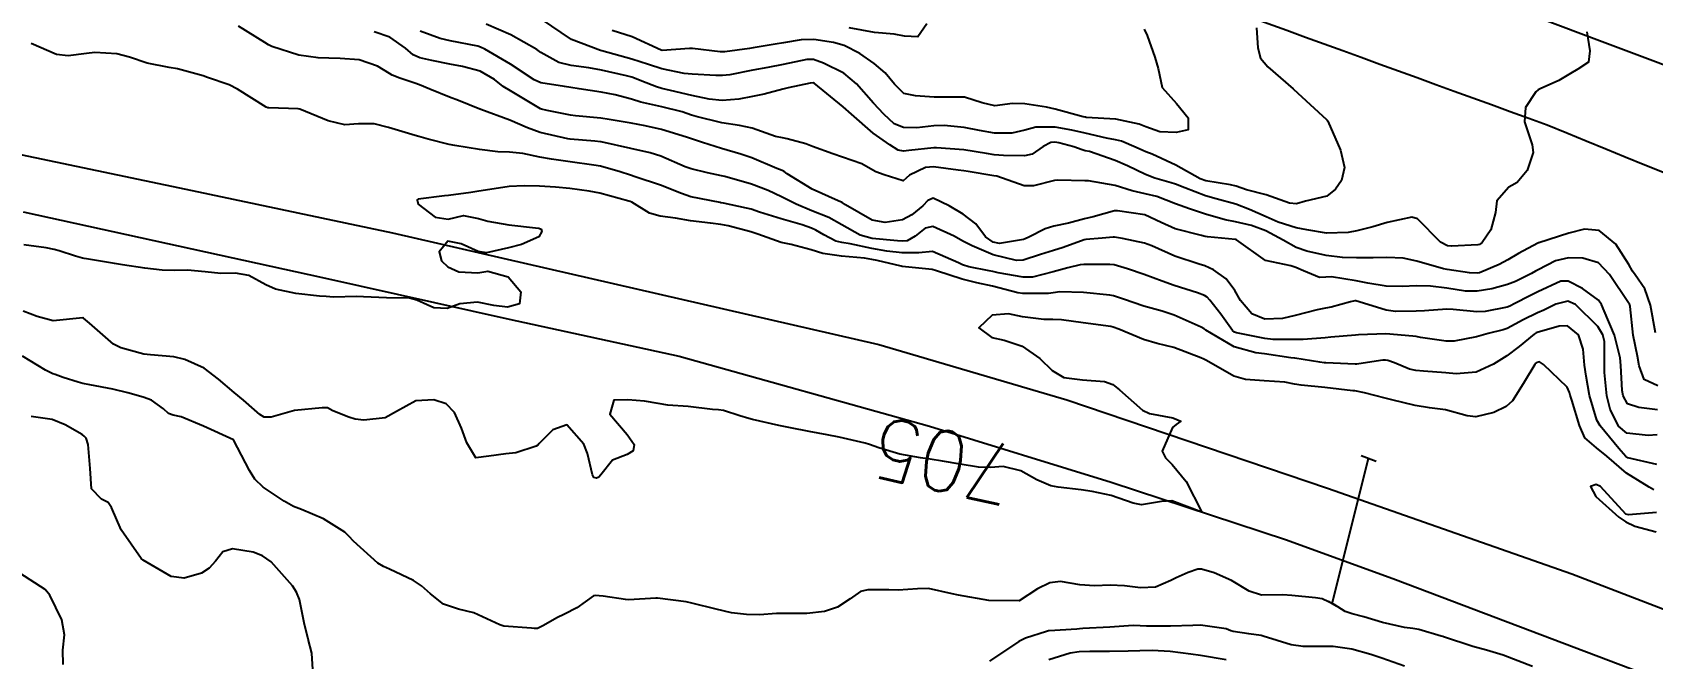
# Model space of a CAD drawing. Header units: metres. Extents: x 292545 to 299085, y 7450245 to 7463078.
# Drawn here: x 292747.6 to 292854.6, y 7462813.8 to 7462855.1 of the extents above; entities that cross this region are included whole.
import ezdxf
from ezdxf.enums import TextEntityAlignment as Align

# ---------------------------------------------------------------- set-up
doc = ezdxf.new("R2010")
doc.units = ezdxf.units.M
for name, color, linetype in [('Cotas', 45, 'Continuous'), ('Curvas de Nivel 1m', 11, 'Continuous'), ('Curvas de Nivel 5m', 15, 'Continuous'), ('Linha Férrea', 20, 'Continuous'), ('Pórtico', 62, 'Continuous'), ('Vias Primárias', 230, 'Continuous')]:
    doc.layers.add(name, color=color, linetype=linetype)
doc.styles.add('Style-STANDARD', font='STANDARD.shx')

msp = doc.modelspace()

# ---------------------------------------------------------------- linework, layer by layer
at = {"layer": 'Curvas de Nivel 1m', "flags": 128}
for points, elevation in [([(292828.47, 7462855.44), (292828.56, 7462854.11), (292828.74, 7462853.43), (292829.23, 7462852.87), (292830.89, 7462851.41), (292831.21, 7462851.13), (292833.1, 7462849.38), (292833.14, 7462849.34), (292833.18, 7462849.28), (292834.03, 7462847.37), (292834.29, 7462846.23), (292834.1, 7462845.37), (292833.7, 7462844.8), (292833.12, 7462844.32), (292831.71, 7462843.99), (292831.12, 7462843.83), (292830.66, 7462843.87), (292829.12, 7462844.41), (292827.82, 7462844.75), (292827.13, 7462844.98), (292826.76, 7462845.08), (292825.13, 7462845.34), (292824.76, 7462845.48), (292823.15, 7462846.38), (292821.58, 7462847.09), (292821.16, 7462847.26), (292820.97, 7462847.34), (292820.54, 7462847.53), (292819.57, 7462847.95), (292819.17, 7462848.05), (292818.57, 7462848.15), (292817.17, 7462848.48), (292816.29, 7462848.69), (292815.18, 7462848.89), (292813.91, 7462848.88), (292813.17, 7462848.69), (292812.32, 7462848.48), (292811.17, 7462848.49), (292810.18, 7462848.67), (292809.17, 7462848.87), (292807.86, 7462849), (292807.18, 7462848.97), (292806.04, 7462848.83), (292805.17, 7462848.85), (292804.56, 7462849.11), (292803.86, 7462849.73), (292803.19, 7462850.47), (292802.06, 7462851.75), (292801.22, 7462852.44), (292799.89, 7462853.11), (292799.23, 7462853.34), (292798.78, 7462853.34), (292797.22, 7462853.01), (292796.22, 7462852.82), (292795.22, 7462852.64), (292793.7, 7462852.34), (292793.22, 7462852.29), (292792.78, 7462852.3), (292791.22, 7462852.37), (292790.68, 7462852.42), (292789.22, 7462852.73), (292788.32, 7462853.01), (292787.23, 7462853.38), (292785.25, 7462853.93), (292785.17, 7462853.95), (292783.24, 7462854.66), (292781.26, 7462856)], 712), ([(292854.96, 7462830.23), (292853.72, 7462830.38), (292852.97, 7462830.63), (292852.69, 7462831.15), (292852.63, 7462831.5), (292852.53, 7462833.15), (292852.48, 7462833.67), (292852.11, 7462835.16), (292851.43, 7462836.77), (292851.25, 7462837.17), (292851.05, 7462837.47), (292850.01, 7462838.23), (292849.06, 7462838.72), (292848.57, 7462838.71), (292847.05, 7462838.01), (292846.52, 7462837.75), (292845.53, 7462837.24), (292845.21, 7462837.07), (292845.04, 7462837), (292843.58, 7462836.72), (292843.03, 7462836.69), (292841.46, 7462836.86), (292841.04, 7462836.87), (292839.58, 7462836.76), (292839.03, 7462836.74), (292837.65, 7462836.71), (292837.03, 7462836.8), (292835.25, 7462837.36), (292835.04, 7462837.42), (292834.97, 7462837.43), (292834.69, 7462837.36), (292833.41, 7462837), (292833.04, 7462836.93), (292832.48, 7462836.83), (292831.03, 7462836.46), (292830.19, 7462836.26), (292829.03, 7462836.22), (292828.16, 7462836.57), (292827.42, 7462837.45), (292827.05, 7462838.11), (292826.48, 7462838.88), (292825.64, 7462839.47), (292825.07, 7462839.74), (292824.7, 7462839.85), (292823.08, 7462840.38), (292821.56, 7462841.05), (292821.09, 7462841.22), (292819.62, 7462841.54), (292819.09, 7462841.62), (292819.02, 7462841.62), (292818.29, 7462841.56), (292817.2, 7462841.46), (292817.09, 7462841.44), (292815.72, 7462840.95), (292815.08, 7462840.75), (292814.21, 7462840.47), (292813.07, 7462840.11), (292812.62, 7462840.08), (292811.08, 7462840.45), (292809.7, 7462841.05), (292809.09, 7462841.35), (292808.51, 7462841.68), (292807.1, 7462842.33), (292806.59, 7462842.21), (292805.94, 7462841.7), (292805.41, 7462841.39), (292805.09, 7462841.36), (292804.77, 7462841.39), (292803.09, 7462841.54), (292802.31, 7462841.75), (292801.1, 7462842.44), (292800.24, 7462842.91), (292799.11, 7462843.36), (292798.07, 7462843.8), (292797.12, 7462844.29), (292796.24, 7462844.7), (292795.13, 7462845.11), (292793.38, 7462845.62), (292793.14, 7462845.68), (292792.23, 7462845.87), (292791.15, 7462846.13), (292790.76, 7462846.27), (292789.15, 7462846.96), (292788.43, 7462847.19), (292787.16, 7462847.47), (292785.2, 7462847.91), (292785.16, 7462847.92), (292784.78, 7462847.95), (292783.16, 7462848.1), (292783.01, 7462848.12), (292781.17, 7462848.53), (292780.34, 7462848.84), (292779.18, 7462849.34), (292777.25, 7462850.05), (292777.21, 7462850.07), (292777.19, 7462850.07), (292775.78, 7462850.64), (292775.2, 7462850.86), (292773.89, 7462851.4), (292773.21, 7462851.67), (292772.89, 7462851.78), (292771.91, 7462852.11), (292771.41, 7462852.31), (292771.22, 7462852.42), (292770.44, 7462852.91), (292769.22, 7462853.33), (292767.97, 7462853.41), (292767.23, 7462853.43), (292766.52, 7462853.46), (292765.23, 7462853.63), (292763.45, 7462854.21), (292763.23, 7462854.31), (292762.99, 7462854.46), (292761.25, 7462855.54)], 708), ([(292854.98, 7462831.82), (292854.08, 7462832.23), (292853.75, 7462833.14), (292853.63, 7462833.77), (292853.34, 7462835.15), (292853.14, 7462837.05), (292853.13, 7462837.15), (292853.1, 7462837.21), (292853.04, 7462837.3), (292851.78, 7462839.16), (292851.07, 7462839.92), (292850.02, 7462840.24), (292849.08, 7462840.26), (292848.21, 7462840.07), (292847.07, 7462839.47), (292846.91, 7462839.38), (292846.63, 7462839.22), (292845.59, 7462838.7), (292845.06, 7462838.49), (292844.01, 7462838.22), (292843.05, 7462838.05), (292842.27, 7462838.06), (292841.05, 7462838.25), (292839.96, 7462838.4), (292839.05, 7462838.41), (292838.09, 7462838.37), (292837.05, 7462838.4), (292835.82, 7462838.59), (292835.06, 7462838.75), (292833.43, 7462839.01), (292833.06, 7462838.99), (292832.63, 7462838.96), (292831.58, 7462839.4), (292831.07, 7462839.63), (292830.74, 7462839.74), (292829.07, 7462840.08), (292827.16, 7462841.45), (292827.09, 7462841.47), (292825.25, 7462841.64), (292825.09, 7462841.67), (292824.84, 7462841.74), (292823.1, 7462842.17), (292822.19, 7462842.6), (292821.11, 7462843.1), (292819.29, 7462843.37), (292819.11, 7462843.35), (292817.7, 7462842.97), (292817.11, 7462842.83), (292816.07, 7462842.55), (292815.1, 7462842.34), (292814.52, 7462842.18), (292813.45, 7462841.62), (292813.2, 7462841.51), (292813.09, 7462841.48), (292811.51, 7462841.21), (292811.09, 7462841.29), (292810.58, 7462841.65), (292809.94, 7462842.5), (292809.11, 7462843.15), (292808.19, 7462843.68), (292807.12, 7462844.19), (292806.77, 7462844.05), (292806.45, 7462843.7), (292805.72, 7462843.09), (292805.1, 7462842.76), (292803.95, 7462842.58), (292803.1, 7462842.75), (292801.34, 7462843.76), (292801.12, 7462843.91), (292800.86, 7462844.02), (292799.13, 7462844.8), (292797.48, 7462845.81), (292797.29, 7462845.95), (292797.15, 7462846.02), (292796.81, 7462846.15), (292795.15, 7462846.85), (292794.42, 7462847.1), (292793.16, 7462847.47), (292791.89, 7462847.87), (292791.17, 7462848.11), (292790.84, 7462848.22), (292789.18, 7462848.72), (292788.12, 7462848.98), (292787.18, 7462849.15), (292785.74, 7462849.39), (292785.19, 7462849.47), (292783.52, 7462849.63), (292783.19, 7462849.67), (292781.63, 7462849.99), (292781.26, 7462850.07), (292781.19, 7462850.1), (292780.97, 7462850.22), (292779.21, 7462851.27), (292778.74, 7462851.56), (292778.17, 7462852.03), (292777.22, 7462852.57), (292776.05, 7462852.89), (292775.22, 7462853.04), (292774.02, 7462853.29), (292773.23, 7462853.45), (292772.78, 7462853.65), (292772.29, 7462854.1), (292771.24, 7462854.83), (292770.21, 7462855.17)], 709), ([(292850.28, 7462855.18), (292850.49, 7462853.93), (292850.4, 7462853.18), (292849.7, 7462852.71), (292849.22, 7462852.43), (292848.45, 7462851.96), (292847.21, 7462851.41), (292847.08, 7462851.35), (292846.92, 7462851.22), (292846.23, 7462850.19), (292846.18, 7462849.23), (292846.67, 7462847.72), (292846.75, 7462847.22), (292846.35, 7462846.02), (292845.7, 7462845.23), (292845.34, 7462845.03), (292845.13, 7462844.92), (292844.34, 7462844.03), (292844.25, 7462843.25), (292843.96, 7462842.11), (292843.38, 7462841.27), (292843.21, 7462841.15), (292843.09, 7462841.12), (292841.35, 7462841.02), (292841.09, 7462841.06), (292840.63, 7462841.29), (292839.11, 7462842.83), (292838.74, 7462842.94), (292837.11, 7462842.58), (292836.15, 7462842.31), (292835.1, 7462842.05), (292834.52, 7462841.94), (292833.1, 7462841.89), (292831.8, 7462842.1), (292831.1, 7462842.24), (292829.9, 7462842.62), (292829.11, 7462842.97), (292828.02, 7462843.44), (292827.12, 7462843.79), (292825.81, 7462844.16), (292825.12, 7462844.36), (292823.74, 7462844.88), (292823.13, 7462845.12), (292822.84, 7462845.21), (292821.76, 7462845.51), (292821.14, 7462845.75), (292819.95, 7462846.34), (292819.15, 7462846.68), (292817.45, 7462847.27), (292817.16, 7462847.33), (292816.97, 7462847.38), (292816.41, 7462847.58), (292815.42, 7462847.85), (292815.17, 7462847.9), (292814.89, 7462847.88), (292814.39, 7462847.61), (292813.66, 7462847.11), (292813.16, 7462847), (292811.78, 7462847.01), (292811.16, 7462847.06), (292810.65, 7462847.14), (292809.16, 7462847.39), (292807.34, 7462847.51), (292807.16, 7462847.51), (292805.52, 7462847.34), (292805.16, 7462847.29), (292804.81, 7462847.36), (292804.26, 7462847.72), (292803.6, 7462848.17), (292803.17, 7462848.48), (292801.73, 7462849.75), (292801.19, 7462850.23), (292799.27, 7462851.78), (292799.21, 7462851.8), (292799, 7462851.78), (292797.55, 7462851.47), (292797.21, 7462851.38), (292795.97, 7462851.05), (292795.2, 7462850.9), (292794.3, 7462850.74), (292793.19, 7462850.65), (292792.33, 7462850.74), (292791.2, 7462850.98), (292789.79, 7462851.3), (292789.21, 7462851.44), (292788.85, 7462851.54), (292787.89, 7462851.92), (292787.41, 7462852.12), (292787.22, 7462852.18), (292786.88, 7462852.27), (292785.22, 7462852.65), (292784.38, 7462852.8), (292783.22, 7462852.96), (292782.4, 7462853.15), (292781.23, 7462853.81), (292780.95, 7462854), (292779.25, 7462854.98), (292777.61, 7462855.69)], 711), ([(292821.07, 7462855.34), (292821.25, 7462854.93), (292821.76, 7462853.51), (292821.99, 7462852.75), (292822.25, 7462851.51), (292823.2, 7462850.44), (292823.96, 7462849.49), (292823.97, 7462848.7), (292823.17, 7462848.53), (292822.1, 7462848.58), (292821.18, 7462848.9), (292820.73, 7462849.08), (292819.18, 7462849.42), (292817.22, 7462849.53), (292817.18, 7462849.54), (292817.16, 7462849.54), (292817.03, 7462849.57), (292815.19, 7462850.06), (292814.6, 7462850.2), (292813.19, 7462850.42), (292812.37, 7462850.45), (292811.19, 7462850.3), (292810.36, 7462850.49), (292809.2, 7462850.87), (292808.01, 7462850.87), (292807.2, 7462850.87), (292805.95, 7462850.95), (292805.2, 7462851.1), (292804.57, 7462851.72), (292803.96, 7462852.47), (292803.23, 7462853.09), (292802.28, 7462853.75), (292801.24, 7462854.27), (292800.54, 7462854.47), (292799.25, 7462854.67), (292798.4, 7462854.64), (292797.24, 7462854.44), (292796.7, 7462854.36), (292795.24, 7462854.11), (292795, 7462854.07), (292793.37, 7462853.86), (292793.23, 7462853.85), (292793.07, 7462853.86), (292791.24, 7462854.08), (292791.04, 7462854.08), (292789.23, 7462853.95), (292789.16, 7462853.97), (292787.25, 7462854.84), (292785.93, 7462855.26)], 713), ([(292806.71, 7462855.7), (292806.11, 7462854.84), (292805.24, 7462854.89), (292804.55, 7462855.02), (292803.25, 7462855.12), (292801.58, 7462855.43)], 714), ([(292854.94, 7462828.57), (292854.35, 7462828.54), (292852.94, 7462828.69), (292852.37, 7462829.16), (292851.84, 7462830.28), (292851.61, 7462831.16), (292851.46, 7462832.69), (292851.45, 7462833.17), (292851.45, 7462834.73), (292851.35, 7462835.17), (292851.02, 7462835.72), (292849.54, 7462837.18), (292849.04, 7462837.4), (292848.25, 7462837.2), (292847.45, 7462836.8), (292847.03, 7462836.62), (292846.09, 7462836.17), (292845.02, 7462835.6), (292844.76, 7462835.5), (292843.78, 7462835.26), (292843.01, 7462835.04), (292841.53, 7462834.76), (292841.01, 7462834.77), (292839.31, 7462835.01), (292839.01, 7462835.06), (292838.79, 7462835.1), (292837.01, 7462835.24), (292835.21, 7462835.17), (292835.02, 7462835.16), (292833.38, 7462835.02), (292833.02, 7462834.99), (292831.55, 7462834.87), (292831.01, 7462834.86), (292829.58, 7462834.86), (292829.02, 7462834.93), (292827.16, 7462835.32), (292827.02, 7462835.36), (292826.89, 7462835.46), (292826.12, 7462836.55), (292825.4, 7462837.47), (292825.23, 7462837.66), (292825.05, 7462837.78), (292824.59, 7462837.94), (292823.05, 7462838.44), (292822.25, 7462838.71), (292821.06, 7462839.15), (292819.97, 7462839.54), (292819.07, 7462839.79), (292818.79, 7462839.83), (292817.07, 7462839.83), (292816.84, 7462839.8), (292816.01, 7462839.59), (292815.06, 7462839.34), (292813.68, 7462838.99), (292813.06, 7462838.98), (292811.42, 7462839.27), (292811.06, 7462839.36), (292810.83, 7462839.41), (292809.48, 7462839.66), (292809.06, 7462839.79), (292808.81, 7462839.93), (292807.08, 7462840.67), (292806.17, 7462840.6), (292805.08, 7462840.58), (292804.07, 7462840.71), (292803.08, 7462840.88), (292801.65, 7462841.19), (292801.09, 7462841.28), (292800.69, 7462841.37), (292799.91, 7462841.78), (292799.39, 7462842.08), (292799.1, 7462842.21), (292798.47, 7462842.43), (292797.1, 7462842.83), (292795.65, 7462843.28), (292795.11, 7462843.46), (292794.81, 7462843.53), (292793.29, 7462843.86), (292793.11, 7462843.89), (292793.07, 7462843.91), (292791.12, 7462844.29), (292790.51, 7462844.5), (292789.13, 7462845.05), (292787.46, 7462845.61), (292787.14, 7462845.71), (292786.45, 7462845.94), (292785.15, 7462846.3), (292784.72, 7462846.38), (292783.15, 7462846.6), (292781.93, 7462846.77), (292781.15, 7462846.91), (292780.03, 7462847.14), (292779.16, 7462847.23), (292778.38, 7462847.26), (292777.16, 7462847.41), (292775.55, 7462847.68), (292775.16, 7462847.74), (292773.78, 7462848.08), (292773.17, 7462848.26), (292772.93, 7462848.33), (292771.17, 7462848.87), (292770.21, 7462849.1), (292769.18, 7462849.1), (292768.28, 7462849.04), (292767.18, 7462849.29), (292765.31, 7462850.07), (292765.19, 7462850.1), (292763.25, 7462850.15), (292763.19, 7462850.16), (292763.09, 7462850.21), (292761.2, 7462851.4), (292760.64, 7462851.67), (292759.21, 7462852.17), (292758.92, 7462852.26), (292757.22, 7462852.73), (292756.67, 7462852.83), (292755.22, 7462853.1), (292754.06, 7462853.5), (292753.23, 7462853.73), (292751.78, 7462853.8), (292751.23, 7462853.74), (292750.01, 7462853.59), (292749.23, 7462853.67), (292747.57, 7462854.4)], 707), ([(292854.92, 7462826.62), (292853, 7462827.07), (292852.92, 7462827.11), (292852.87, 7462827.15), (292852.41, 7462827.67), (292851.16, 7462829.17), (292850.95, 7462829.54), (292850.47, 7462831.18), (292850.24, 7462832.44), (292850.14, 7462833.18), (292850.05, 7462834.23), (292849.74, 7462835.18), (292849.02, 7462835.77), (292848.46, 7462835.76), (292847.01, 7462835.33), (292846.94, 7462835.3), (292846.82, 7462835.22), (292845.83, 7462834.4), (292845, 7462833.8), (292844.13, 7462833.25), (292842.99, 7462832.71), (292841.67, 7462832.6), (292840.99, 7462832.67), (292839.51, 7462832.78), (292838.99, 7462832.83), (292838.59, 7462832.92), (292837.58, 7462833.33), (292837.15, 7462833.49), (292836.99, 7462833.51), (292836.83, 7462833.5), (292835.8, 7462833.35), (292835.1, 7462833.25), (292834.99, 7462833.24), (292833.05, 7462833.33), (292832.99, 7462833.33), (292832.95, 7462833.34), (292832.67, 7462833.38), (292831, 7462833.63), (292830.74, 7462833.67), (292829, 7462833.92), (292828.44, 7462833.99), (292827.01, 7462834.38), (292825.13, 7462835.48), (292825.08, 7462835.53), (292825.02, 7462835.58), (292824.83, 7462835.68), (292823.03, 7462836.48), (292822.25, 7462836.73), (292821.04, 7462837.08), (292819.7, 7462837.54), (292819.04, 7462837.75), (292818.8, 7462837.8), (292817.05, 7462837.98), (292815.48, 7462838.02), (292815.05, 7462837.95), (292814.74, 7462837.91), (292813.05, 7462837.91), (292812.71, 7462837.96), (292811.05, 7462838.39), (292810.02, 7462838.62), (292809.05, 7462838.86), (292807.34, 7462839.41), (292807.06, 7462839.48), (292805.09, 7462839.69), (292805.07, 7462839.69), (292805.02, 7462839.71), (292803.43, 7462840.09), (292803.08, 7462840.16), (292802.59, 7462840.23), (292801.08, 7462840.37), (292799.85, 7462840.55), (292799.08, 7462840.79), (292797.76, 7462841.13), (292797.09, 7462841.28), (292795.54, 7462841.83), (292795.09, 7462841.98), (292793.6, 7462842.36), (292793.1, 7462842.46), (292792.43, 7462842.54), (292791.1, 7462842.71), (292790.11, 7462842.88), (292789.1, 7462843), (292788.39, 7462843.2), (292787.22, 7462843.93), (292787.11, 7462843.98), (292787.04, 7462844), (292785.12, 7462844.53), (292784.42, 7462844.66), (292783.13, 7462844.83), (292782.19, 7462844.92), (292781.13, 7462844.98), (292780.13, 7462845.01), (292779.13, 7462844.96), (292777.86, 7462844.77), (292777.13, 7462844.65), (292776.6, 7462844.58), (292775.13, 7462844.38), (292774.85, 7462844.35), (292773.12, 7462844.13), (292773.06, 7462844.09), (292773.12, 7462843.79), (292774.24, 7462842.94), (292775.1, 7462842.81), (292776.12, 7462843.05), (292777.11, 7462842.86), (292777.72, 7462842.67), (292779.1, 7462842.43), (292780.86, 7462842.24), (292781.09, 7462842.21), (292781.24, 7462842.14), (292781.28, 7462842), (292781.09, 7462841.65), (292779.95, 7462841.15), (292779.08, 7462840.92), (292777.63, 7462840.6), (292777.08, 7462840.68), (292775.96, 7462841.18), (292775.09, 7462841.35), (292774.5, 7462840.66), (292774.67, 7462840.07), (292775.07, 7462839.67), (292775.8, 7462839.33), (292777.06, 7462839.27), (292777.72, 7462839.38), (292779.06, 7462839.01), (292779.89, 7462838.01), (292779.82, 7462837.22), (292779.03, 7462837), (292778.11, 7462837.11), (292777.04, 7462837.33), (292775.88, 7462837.22), (292775.03, 7462836.92), (292774.15, 7462836.96), (292773.04, 7462837.46), (292772.54, 7462837.6), (292771.04, 7462837.62), (292769.5, 7462837.68), (292769.04, 7462837.7), (292767.52, 7462837.67), (292767.04, 7462837.7), (292766.6, 7462837.73), (292765.04, 7462837.9), (292763.69, 7462838.2), (292763.06, 7462838.48), (292761.93, 7462839.1), (292761.06, 7462839.24), (292760.09, 7462839.23), (292759.06, 7462839.33), (292757.9, 7462839.44), (292757.06, 7462839.43), (292756.21, 7462839.44), (292755.07, 7462839.57), (292753.59, 7462839.8), (292753.07, 7462839.88), (292751.22, 7462840.2), (292751.07, 7462840.22), (292750.96, 7462840.24), (292750.5, 7462840.36), (292749.42, 7462840.72), (292749.08, 7462840.82), (292748.55, 7462840.92), (292747.08, 7462841.11)], 706), ([(292846.7, 7462813.28), (292844.76, 7462814.04), (292843.67, 7462814.36), (292842.77, 7462814.6), (292840.82, 7462815.25), (292840.78, 7462815.26), (292840.68, 7462815.29), (292839.2, 7462815.73), (292838.79, 7462815.8), (292838.25, 7462815.86), (292836.79, 7462816.19), (292835.57, 7462816.57), (292834.8, 7462816.76), (292834.34, 7462816.91), (292833.61, 7462817.38), (292832.81, 7462817.75), (292832.37, 7462817.83), (292830.81, 7462817.98), (292830.21, 7462818.02), (292828.81, 7462817.99), (292828, 7462818.26), (292826.83, 7462818.97), (292825.69, 7462819.47), (292824.84, 7462819.71), (292824.6, 7462819.72), (292823.96, 7462819.49), (292823.17, 7462819.15), (292822.82, 7462818.96), (292821.8, 7462818.53), (292820.82, 7462818.49), (292819.75, 7462818.61), (292818.82, 7462818.65), (292817.78, 7462818.61), (292816.82, 7462818.69), (292815.53, 7462818.89), (292814.82, 7462818.81), (292814.01, 7462818.41), (292812.8, 7462817.62), (292810.8, 7462817.65), (292808.81, 7462817.99), (292808.39, 7462818.09), (292806.81, 7462818.44), (292806.09, 7462818.42), (292804.81, 7462818.33), (292804.2, 7462818.34), (292802.81, 7462818.36), (292802.33, 7462818.23), (292801.64, 7462817.75), (292800.8, 7462817.2), (292799.96, 7462816.93), (292798.79, 7462816.79), (292797.8, 7462816.79), (292796.79, 7462816.78), (292795.66, 7462816.69), (292794.8, 7462816.73), (292793.81, 7462816.84), (292792.8, 7462817.07), (292791.2, 7462817.48), (292790.81, 7462817.55), (292788.92, 7462817.8), (292788.81, 7462817.81), (292787.04, 7462817.7), (292786.81, 7462817.72), (292785.34, 7462817.94), (292784.81, 7462817.97), (292784.7, 7462817.95), (292783.6, 7462817.16), (292782.79, 7462816.74), (292782.27, 7462816.51), (292781.4, 7462815.99), (292780.99, 7462815.79), (292780.78, 7462815.8), (292780.6, 7462815.82), (292778.78, 7462815.96), (292778.52, 7462816.03), (292776.79, 7462816.84), (292775.78, 7462817.08), (292774.8, 7462817.41), (292773.94, 7462818.08), (292773.34, 7462818.61), (292772.82, 7462818.96), (292771.23, 7462819.71), (292770.83, 7462819.89), (292770.46, 7462820.12), (292768.85, 7462821.57), (292768.57, 7462821.87), (292768.27, 7462822.15), (292766.87, 7462823.04), (292765.41, 7462823.65), (292764.88, 7462823.84), (292764.27, 7462824.2), (292762.89, 7462825.13), (292762.33, 7462825.65), (292761.99, 7462826.22), (292760.93, 7462828.24), (292758.94, 7462829.16), (292757.47, 7462829.76), (292756.95, 7462829.87), (292756.64, 7462829.98), (292756.31, 7462830.29), (292755.52, 7462830.86), (292754.96, 7462831.06), (292753.94, 7462831.34), (292752.97, 7462831.6), (292751.44, 7462831.87), (292750.97, 7462831.97), (292750.67, 7462832.05), (292749.67, 7462832.37), (292749.16, 7462832.55), (292748.99, 7462832.61), (292748.52, 7462832.85), (292747, 7462833.77)], 704), ([(292766.19, 7462812.73), (292766.1, 7462814.18), (292765.85, 7462815.1), (292765.59, 7462816.18), (292765.28, 7462817.71), (292765.09, 7462818.19), (292764.82, 7462818.62), (292763.41, 7462820.2), (292762.84, 7462820.6), (292762.22, 7462820.84), (292760.85, 7462821.06), (292760.23, 7462820.86), (292759.73, 7462820.25), (292759.31, 7462819.77), (292758.82, 7462819.45), (292757.66, 7462819.11), (292756.82, 7462819.23), (292754.96, 7462820.31), (292754.83, 7462820.41), (292753.51, 7462822.32), (292752.88, 7462823.78), (292752.65, 7462824.11), (292752.22, 7462824.34), (292751.55, 7462825.01), (292751.47, 7462826.35), (292751.34, 7462827.94), (292751.19, 7462828.36), (292751.07, 7462828.49), (292750.94, 7462828.59), (292749.81, 7462829.23), (292748.95, 7462829.59), (292747.56, 7462829.78)], 703), ([(292854.88, 7462823.45), (292853.03, 7462823.31), (292852.87, 7462823.35), (292851.2, 7462825.17), (292850.9, 7462825.31), (292850.54, 7462825.18), (292850.89, 7462824.51), (292852.41, 7462823.15), (292852.87, 7462822.83), (292853.46, 7462822.55), (292854.86, 7462822.17)], 704), ([(292749.69, 7462813.43), (292749.65, 7462814.37), (292749.76, 7462815.39), (292749.6, 7462816.37), (292748.81, 7462818), (292748.48, 7462818.38), (292746.82, 7462819.45)], 702), ([(292838.25, 7462813.32), (292836.76, 7462813.84), (292836.03, 7462814.08), (292834.77, 7462814.44), (292833.54, 7462814.61), (292832.77, 7462814.62), (292831.56, 7462814.61), (292830.77, 7462814.71), (292828.91, 7462815.3), (292828.78, 7462815.33), (292827.98, 7462815.44), (292826.94, 7462815.61), (292826.78, 7462815.65), (292826.48, 7462815.77), (292824.79, 7462816.01), (292824.28, 7462816), (292822.79, 7462815.96), (292821.22, 7462815.95), (292820.79, 7462815.97), (292820.33, 7462816), (292818.79, 7462815.89), (292817, 7462815.79), (292816.78, 7462815.77), (292816.61, 7462815.75), (292814.78, 7462815.65), (292814.74, 7462815.64), (292814.61, 7462815.6), (292813.22, 7462815.17), (292812.78, 7462814.95), (292810.84, 7462813.65)], 703), ([(292826.48, 7462813.74), (292824.77, 7462814.02), (292824.15, 7462814.11), (292822.77, 7462814.27), (292821.59, 7462814.34), (292820.77, 7462814.33), (292820, 7462814.31), (292818.77, 7462814.28), (292817.47, 7462814.27), (292816.77, 7462814.26), (292816.17, 7462814.18), (292814.76, 7462813.72)], 702)]:
    msp.add_lwpolyline(points, dxfattribs=dict(at, elevation=elevation))
at = {"layer": 'Curvas de Nivel 5m', "flags": 128}
for points, elevation in [([(292854.83, 7462835.31), (292854.5, 7462837.13), (292854.13, 7462838.21), (292853.49, 7462839.14), (292853.31, 7462839.39), (292853.07, 7462839.81), (292852.2, 7462841.16), (292851.1, 7462842.07), (292850.13, 7462842.15), (292849.1, 7462841.89), (292847.13, 7462841.26), (292847.09, 7462841.25), (292847.07, 7462841.24), (292847.05, 7462841.22), (292845.78, 7462840.54), (292845.08, 7462840.13), (292844.49, 7462839.83), (292843.2, 7462839.27), (292843.06, 7462839.25), (292842.54, 7462839.28), (292841.07, 7462839.48), (292840.82, 7462839.54), (292839.07, 7462840.05), (292838.17, 7462840.23), (292837.08, 7462840.28), (292836.17, 7462840.26), (292835.08, 7462840.26), (292834.16, 7462840.28), (292833.08, 7462840.42), (292831.79, 7462840.69), (292831.09, 7462840.94), (292830.23, 7462841.42), (292829.1, 7462842.03), (292828.15, 7462842.39), (292827.1, 7462842.63), (292826.41, 7462842.77), (292825.11, 7462843.15), (292824.06, 7462843.49), (292823.12, 7462843.83), (292821.9, 7462844.3), (292821.12, 7462844.49), (292820.27, 7462844.67), (292819.14, 7462845.04), (292817.38, 7462845.33), (292817.14, 7462845.33), (292815.35, 7462845.38), (292815.14, 7462845.37), (292813.75, 7462845), (292813.13, 7462845.02), (292811.33, 7462845.64), (292811.14, 7462845.68), (292809.44, 7462845.96), (292809.15, 7462846), (292808.77, 7462846.05), (292807.15, 7462846.26), (292806.63, 7462846.21), (292805.56, 7462845.71), (292805.34, 7462845.51), (292805.14, 7462845.35), (292803.9, 7462845.73), (292803.34, 7462845.94), (292803.15, 7462846.04), (292802.42, 7462846.47), (292801.15, 7462846.91), (292800.51, 7462847.12), (292799.16, 7462847.61), (292799.04, 7462847.66), (292798.72, 7462847.79), (292797.48, 7462848.12), (292797.17, 7462848.17), (292796.71, 7462848.27), (292795.17, 7462848.81), (292794.34, 7462849), (292793.18, 7462849.16), (292791.47, 7462849.59), (292791.18, 7462849.68), (292790.55, 7462849.89), (292789.2, 7462850.23), (292787.82, 7462850.54), (292787.2, 7462850.72), (292786.13, 7462851.01), (292785.21, 7462851.19), (292783.76, 7462851.41), (292783.21, 7462851.5), (292782.79, 7462851.56), (292781.21, 7462851.81), (292780.78, 7462852), (292779.22, 7462853.05), (292777.53, 7462854.04), (292777.23, 7462854.17), (292777.06, 7462854.22), (292775.24, 7462854.59), (292774.58, 7462854.74), (292773.25, 7462855.21)], 710), ([(292854.72, 7462824.95), (292854.4, 7462825.13), (292852.91, 7462826.06), (292851.6, 7462827.16), (292850.93, 7462827.72), (292850.15, 7462828.39), (292849.81, 7462829.19), (292849.29, 7462830.87), (292849.2, 7462831.2), (292849.15, 7462831.37), (292848.98, 7462831.73), (292847.42, 7462833.22), (292847.17, 7462833.39), (292846.99, 7462833.35), (292846.92, 7462833.3), (292846.85, 7462833.22), (292846.15, 7462832.06), (292845.65, 7462831.23), (292845.38, 7462830.82), (292844.96, 7462830.45), (292844.15, 7462830.05), (292842.95, 7462829.76), (292842.39, 7462829.84), (292840.96, 7462830.23), (292839.89, 7462830.37), (292838.96, 7462830.52), (292837.41, 7462830.89), (292836.97, 7462831), (292835.6, 7462831.35), (292834.97, 7462831.48), (292834.84, 7462831.49), (292832.98, 7462831.7), (292831.43, 7462831.86), (292830.98, 7462831.93), (292830.35, 7462832.05), (292828.98, 7462832.15), (292827.76, 7462832.23), (292826.98, 7462832.45), (292825.17, 7462833.48), (292824.99, 7462833.58), (292824.81, 7462833.67), (292823.01, 7462834.34), (292821.92, 7462834.61), (292821.01, 7462834.86), (292819.38, 7462835.55), (292819.02, 7462835.68), (292818.86, 7462835.72), (292817.03, 7462835.97), (292815.59, 7462836.16), (292815.03, 7462836.2), (292814.43, 7462836.2), (292813.03, 7462836.37), (292812.1, 7462836.56), (292811.03, 7462836.48), (292810.14, 7462835.65), (292811.01, 7462835), (292811.82, 7462834.83), (292813.01, 7462834.43), (292814.18, 7462833.61), (292814.99, 7462832.82), (292815.76, 7462832.36), (292816.98, 7462832.2), (292818.44, 7462832.09), (292818.98, 7462831.89), (292819.43, 7462831.55), (292820.96, 7462830.21), (292821.42, 7462829.99), (292822.95, 7462829.71), (292823.48, 7462829.49), (292823.18, 7462829.26), (292822.94, 7462829.07), (292822.25, 7462827.51), (292822.46, 7462827.05), (292822.91, 7462826.62), (292823.84, 7462825.49), (292824.87, 7462823.48), (292822.88, 7462824.22), (292822.2, 7462824.19), (292820.88, 7462823.96), (292820.33, 7462824.08), (292818.89, 7462824.57), (292817.62, 7462824.83), (292816.89, 7462824.95), (292815.37, 7462825.12), (292814.9, 7462825.21), (292813.97, 7462825.61), (292812.91, 7462826.2), (292811.76, 7462826.48), (292810.91, 7462826.43), (292810.12, 7462826.45), (292808.91, 7462826.65), (292807.75, 7462826.85), (292806.92, 7462826.98), (292806.28, 7462827.06), (292804.92, 7462827.31), (292803.53, 7462827.73), (292802.93, 7462827.95), (292802.64, 7462828.03), (292800.93, 7462828.43), (292800.13, 7462828.58), (292798.94, 7462828.79), (292797.71, 7462829.03), (292796.94, 7462829.2), (292795.19, 7462829.59), (292794.95, 7462829.65), (292794.35, 7462829.84), (292793.28, 7462830.18), (292792.96, 7462830.23), (292792.56, 7462830.26), (292790.96, 7462830.44), (292789.6, 7462830.54), (292788.96, 7462830.65), (292788.07, 7462830.81), (292786.96, 7462830.88), (292786.03, 7462830.87), (292785.78, 7462829.94), (292786.93, 7462828.59), (292787.38, 7462827.93), (292787.32, 7462827.52), (292786.92, 7462827.27), (292785.95, 7462826.91), (292785.18, 7462825.95), (292785.06, 7462825.79), (292784.9, 7462825.71), (292784.71, 7462825.76), (292784.63, 7462825.95), (292784.3, 7462827.34), (292784.07, 7462827.96), (292782.94, 7462829.24), (292782.01, 7462828.91), (292781.12, 7462828), (292781.02, 7462827.9), (292780.92, 7462827.84), (292779.56, 7462827.38), (292778.92, 7462827.32), (292777.78, 7462827.17), (292776.92, 7462827.07), (292776.33, 7462828.06), (292775.99, 7462829.01), (292775.53, 7462830.06), (292774.96, 7462830.62), (292774.15, 7462830.89), (292772.96, 7462830.83), (292771.68, 7462830.11), (292770.95, 7462829.71), (292769.54, 7462829.54), (292768.95, 7462829.61), (292768.54, 7462829.74), (292767.49, 7462830.16), (292767.13, 7462830.35), (292766.95, 7462830.37), (292766.78, 7462830.35), (292764.95, 7462830.19), (292763.41, 7462829.74), (292762.95, 7462829.75), (292762.66, 7462829.93), (292762.32, 7462830.22), (292761.59, 7462830.86), (292760.96, 7462831.38), (292759.94, 7462832.25), (292758.98, 7462832.97), (292757.71, 7462833.55), (292756.99, 7462833.73), (292755.45, 7462833.85), (292755, 7462833.9), (292753.49, 7462834.33), (292753.01, 7462834.57), (292751.42, 7462835.95), (292751.02, 7462836.28), (292750.97, 7462836.3), (292749.02, 7462836.11), (292747.96, 7462836.39), (292747.03, 7462836.75)], 705)]:
    msp.add_lwpolyline(points, dxfattribs=dict(at, elevation=elevation))
at = {"layer": 'Linha Férrea', "linetype": 'Continuous'}
for points in [[(292708.86, 7462855.05), (292757.78, 7462844.79), (292771.43, 7462841.91), (292803.54, 7462834.54), (292815.96, 7462830.88), (292833.16, 7462825.07), (292849.3, 7462819.4), (292865.03, 7462813.35), (292881.32, 7462806.35), (292893.28, 7462800.9), (292902.88, 7462797.38), (292908.77, 7462794.76), (292921.4, 7462788.42), (292936.97, 7462782.2), (292947.58, 7462777.73), (292978.33, 7462765.93), (292994.87, 7462760.17), (293016.57, 7462753.94)], [(292747.04, 7462843.29), (292766.8, 7462838.97), (292779.12, 7462836.21), (292790.35, 7462833.78), (292806.89, 7462829.16), (292818.89, 7462825.46), (292830.45, 7462821.64), (292837.66, 7462819.04), (292853.18, 7462813.16), (292863.89, 7462809.06), (292880.38, 7462802.15), (292895.27, 7462795.78), (292905.98, 7462790.94), (292925.42, 7462782.38), (292943.82, 7462774.59), (292961.02, 7462767.76), (292977.84, 7462761.76), (292996.45, 7462755.67), (293012.78, 7462750.88), (293029.74, 7462746.66)]]:
    msp.add_lwpolyline(points, dxfattribs=at)
at = {"layer": 'Pórtico'}
for points in [[(292835.39, 7462827.21), (292836.38, 7462826.83)], [(292833.47, 7462817.45), (292835.88, 7462827.02)], [(292833.22, 7462817.6), (292833.73, 7462817.3)]]:
    msp.add_lwpolyline(points, dxfattribs=at)
at = {"layer": 'Vias Primárias'}
msp.add_lwpolyline([(292840.35, 7462858.67), (292923.59, 7462827.41, 0.261189), (292935.4, 7462829.22), (292965.68, 7462861.4, 0.527602), (292962.78, 7462871.1), (292910.23, 7462892.31, -0.143685), (292872.93, 7462921.78, -0.077991), (292857.96, 7462950.89, -0.014169), (292844.84, 7462985.36, 0.349713), (292830.89, 7462995.17, 0.018001), (292797, 7462994.3, 0.508918), (292787.55, 7462976.15, 0.000542), (292796.87, 7462952.02), (292821.31, 7462889.78), (292829.09, 7462869.8, 0.287326)], format="xyb", close=True, dxfattribs=at)
msp.add_lwpolyline([(292544.9, 7462919.12, 0.001269), (292549.52, 7462917.53, 0.039704), (292579.38, 7462910.02, -0.007847), (292624.08, 7462904.69, -0.004949), (292674.49, 7462894.95, -0.030952), (292721.62, 7462887.28, -0.044186), (292767.47, 7462876.32, -0.030651), (292808.38, 7462863.32, 0.000174), (292847.68, 7462849.03, 0.010271), (292930.68, 7462816.97, -0.027484), (292973, 7462800.57, 0.004585), (293015.43, 7462787.31, 0.058276), (293044.9, 7462779.52)], format="xyb", dxfattribs=at)

# ---------------------------------------------------------------- texts
at = {"layer": 'Cotas', "style": 'Style-STANDARD'}
msp.add_text('705', height=4, rotation=167.2851, dxfattribs=at).set_placement((292807.81, 7462826.85, 705), align=Align.MIDDLE_CENTER)

doc.saveas('drawing.dxf')
